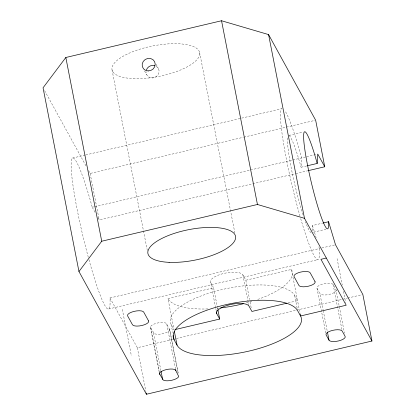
<?xml version="1.0" encoding="UTF-8"?>
<svg xmlns="http://www.w3.org/2000/svg" width="415" height="415" viewBox="0 0 415 415"><rect width="100%" height="100%" fill="white"/><g stroke="black" fill="none" stroke-linecap="round" stroke-linejoin="round"><path stroke-width="0.31" stroke-dasharray="2.08 1.56" d="M306.664 165.938L301.088 167.25L301.674 157.887A77.657 8.061 76.7 0 0 284.799 110.577M169.694 329.484L169.611 329.894A8.253 2.874 -11.1 0 1 162.965 333.66A8.253 2.874 -11.1 0 1 154.178 333.536L150.821 327.975A8.321 2.895 -11.1 0 1 157.124 323.093A8.321 2.895 -11.1 0 1 166.783 324.188L169.694 329.484L178.175 372.877M72.511 158.053L85.127 155.075M85.76 154.925L281.925 108.637A77.657 8.061 76.7 0 0 300.118 216.542M88.577 170.607L90.133 173.439L243.211 137.318M243.844 137.168L315.026 120.371M289.011 135.44L303.261 132.079M88.333 257.409A77.657 8.061 76.7 0 1 71.23 162.187A77.657 8.061 76.7 0 1 92.26 207.303L94.153 206.857M94.781 206.706L249.954 170.093M250.582 169.943L292.212 160.123M292.845 159.972L306.011 156.865M306.633 156.72L317.786 154.084M98.018 217.776L99.227 219.976L295.143 173.745M295.776 173.6L307.743 170.773M312.412 230.699A49.925 5.182 76.7 0 0 312.474 225.532L322.388 223.192M313.522 232.182L325.915 229.262M88.966 259.738A77.657 8.061 76.7 0 0 92.784 273.07L94.672 279.196A77.657 8.061 76.7 0 0 100.031 294.717L101.654 298.774A77.657 8.061 76.7 0 0 109.975 297.96L319.389 248.544L318.663 246.121M321.869 247.957L335.502 244.741M108.714 308.993L318.129 259.577M288.181 302.893L297.555 300.678L294.645 295.381A63.791 22.208 -11.1 0 0 221.729 289.649A63.791 22.208 -11.1 0 0 171.146 324.525L174.056 329.821L167.956 298.598L213.595 287.823L217.377 307.183M216.298 311.255L210.685 282.527A16.642 5.794 -11.1 0 1 223.882 273.428A16.642 5.794 -11.1 0 1 242.9 274.927L245.815 280.224L291.455 269.454L300.071 313.538M109.975 297.96L137.329 347.713L172.604 339.387M176.385 338.495L296.077 310.254M296.704 310.104L342.064 299.402M342.691 299.251L347.101 298.214M347.734 298.063L362.222 294.645M325.739 333.006L317.013 288.358A8.321 2.895 -11.1 0 1 323.612 283.808A8.321 2.895 -11.1 0 1 333.12 284.555L336.036 289.852L344.512 333.245M317.013 288.358L319.924 293.654L323.119 310.005M156.076 64.304L158.468 68.651M144.544 70.955L146.635 74.757M210.685 282.527L213.595 287.823M44.613 90.641L86.081 166.067M92.26 207.303L95.59 213.367M312.474 225.532L316.116 237.639M337.099 258.68L342.261 285.095M343.485 291.382L345.7 302.701M333.12 284.555L341.97 329.832M323.244 310.633L327.3 331.388M294.645 295.381L297.161 308.241M245.815 280.224L249.597 299.583M250.084 302.079L251.303 308.324M199.599 52.435L234.88 232.986M242.9 274.927L248.881 305.528M217.501 307.811L217.745 309.061M171.146 324.525L172.702 332.488M169.512 329.147L178.113 373.168M166.783 324.188L175.509 368.836M112.034 69.953L143.341 230.159M143.466 230.792L147.315 250.504M153.534 332.918L160.906 370.652M150.821 327.975L159.303 371.368M150.438 327.285L159.163 371.933M137.329 347.713L145.93 391.734M122.311 309.367L131.405 355.904M90.133 173.439L99.227 219.976M319.389 248.544A77.657 8.061 76.7 0 1 300.289 217.149M311.151 232.675A49.925 5.182 76.7 0 1 305.424 221.698M303.038 214.721A49.925 5.182 76.7 0 1 287.709 137.085M288.902 135.539A49.925 5.182 76.7 0 1 301.088 167.25M291.455 269.454A63.791 22.208 -11.1 0 1 256.47 299.869M251.832 301.368A63.791 22.208 -11.1 0 1 245.784 303.095M219.307 308.065A63.791 22.208 -11.1 0 1 215.421 308.449M207.832 308.921A63.791 22.208 -11.1 0 1 167.956 298.598M156.263 66.296A6.656 6.204 -28.8 0 1 155.376 77.226A6.656 6.204 -28.8 0 1 146.018 71.588M336.036 289.852A8.321 2.895 -11.1 0 1 329.437 294.401A8.321 2.895 -11.1 0 1 319.924 293.654M133.189 78.606A44.654 15.547 -11.1 0 0 199.734 53.966A44.654 15.547 -11.1 0 0 134.522 51.014A44.654 15.547 -11.1 0 0 133.189 78.606"/><path stroke-width="0.62" d="M307.282 165.787L317.195 163.448L317.786 154.084L324.753 166.763L308.371 170.627M324.753 166.763L315.659 120.226L268.578 34.585L221.543 20.75L65.824 57.493L43.056 87.804L78.959 271.529L146.422 394.25L371.944 341.031L362.85 294.494L335.502 244.741L328.581 221.729A49.925 5.182 76.7 0 1 316.718 202.966A49.925 5.182 76.7 0 1 303.614 135.918A49.925 5.182 76.7 0 1 317.195 163.448M78.959 271.529L101.727 241.224L257.445 204.481L304.48 218.316L371.944 341.031M323.01 223.042L328.581 221.729M326.32 258.042L320.951 259.308L346.193 305.217L300.548 315.991A63.791 22.208 -11.1 0 1 249.96 350.867A63.791 22.208 -11.1 0 1 177.049 345.135L174.134 339.833L173.299 335.548M175.306 329.526L219.696 319.052L217.87 309.683M286.931 303.189L251.915 311.447L249.005 306.151A16.642 5.794 -11.1 0 0 229.983 304.657A16.642 5.794 -11.1 0 0 216.786 313.756L219.696 319.052M159.547 372.623L159.915 374.512L163.271 380.073A8.253 2.874 -11.1 0 0 172.059 380.197A8.253 2.874 -11.1 0 0 178.704 376.431L175.877 370.725L175.633 369.464M329.017 340.191L326.107 334.895A8.321 2.895 -11.1 0 1 332.706 330.345A8.321 2.895 -11.1 0 1 342.214 331.092L345.13 336.389A8.321 2.895 -11.1 0 1 338.531 340.938A8.321 2.895 -11.1 0 1 329.017 340.191L327.419 332.016M268.578 34.585L304.48 218.316M300.19 314.15L300.548 315.991L297.638 310.69A63.791 22.208 -11.1 0 0 224.723 304.958A63.791 22.208 -11.1 0 0 174.134 339.833M221.543 20.75L257.445 204.481M216.417 311.883L216.786 313.756M174.414 331.658L177.049 345.135M161.03 371.28L162.628 379.455M146.179 392.995L146.422 394.25M65.824 57.493L101.727 241.224M146.371 69.959A6.656 6.204 -28.8 0 1 154.738 65.637M159.915 374.512A8.321 2.895 -11.1 0 1 166.218 369.63A8.321 2.895 -11.1 0 1 175.877 370.725M243.33 303.733A63.791 22.208 -11.1 0 1 220.609 307.914M315.037 281.65L310.181 272.821A8.321 2.895 -11.1 0 0 300.673 272.074A8.321 2.895 -11.1 0 0 294.074 276.623L298.93 285.453A8.321 2.895 -11.1 0 0 308.438 286.2A8.321 2.895 -11.1 0 0 315.037 281.65M148.58 320.93L143.725 312.101A8.321 2.895 -11.1 0 0 134.216 311.354A8.321 2.895 -11.1 0 0 127.618 315.903L132.468 324.732A8.321 2.895 -11.1 0 0 141.982 325.479A8.321 2.895 -11.1 0 0 148.58 320.93M148.155 70.949A6.656 6.204 -28.8 0 0 154.582 61.586A6.656 6.204 -28.8 0 0 143.268 61.384A6.656 6.204 -28.8 0 0 148.155 70.949M169.092 262.337A44.654 15.547 -11.1 0 0 235.637 237.691A44.654 15.547 -11.1 0 0 170.425 234.74A44.654 15.547 -11.1 0 0 169.092 262.337"/></g></svg>
